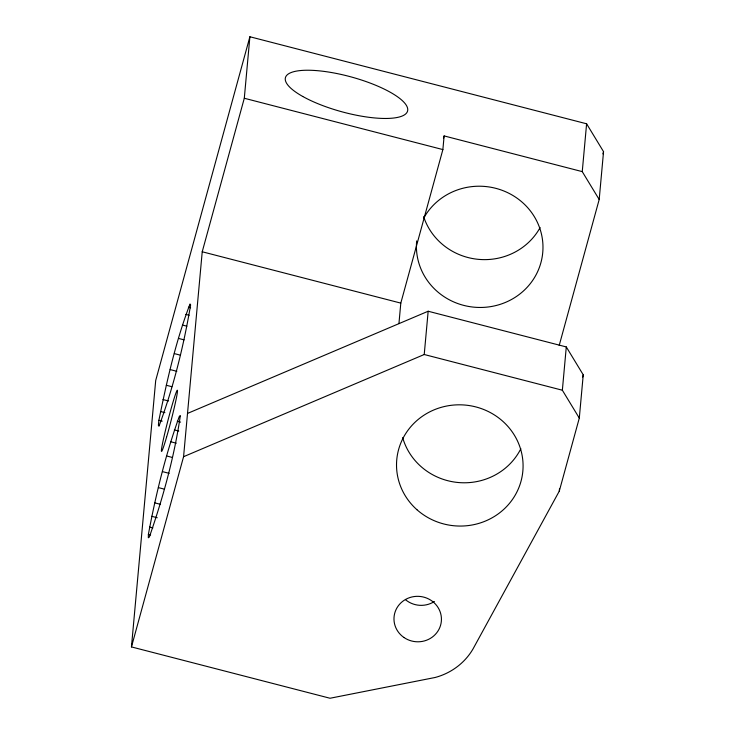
<?xml version="1.0" encoding="UTF-8"?>
<svg xmlns="http://www.w3.org/2000/svg" width="735" height="735" viewBox="0 0 735 735"><rect width="100%" height="100%" fill="white"/><g stroke="black" fill="none" stroke-linecap="round" stroke-linejoin="round"><path stroke-width="1.1" d="M148.387 534.391L148.323 537.781L149.352 537.019C163.051 497.641 174.287 456.848 180.351 415.606L179.331 416.377C165.55 454.634 155.838 494.434 148.387 534.391L150.611 534.961M187.517 413.428L428.165 311.236L566.29 346.938L583.241 374.822L579.299 418.096L559.28 491.155L473.064 648.867A63.311 60.61 5.2 0 1 435.166 677.477L330.033 698.25L131.455 646.919L155.701 380.491L249.891 36.75L586.603 123.792L603.545 151.667L599.19 199.507L559.197 345.468M131.455 646.919L183.575 456.701L202.226 251.774L244.296 98.251L249.891 36.75M398.94 323.602L400.805 303.114L442.874 149.582L444.124 135.92L582.249 171.623L599.19 199.507M183.575 456.701L424.224 354.509L428.165 311.236M579.299 418.096L562.358 390.221L566.29 346.938M582.249 171.623L586.603 123.792M559.28 491.155L559.491 488.876M158.889 420.291L158.383 425.317L158.971 426.236C173.533 387.134 183.649 346.038 190.631 304.896L190.034 303.968C175.665 341.426 166.9 381.015 158.889 420.291L162.214 421.146M443.517 138.125L444.124 135.92M602.939 153.881L603.545 151.667M582.634 377.037L583.241 374.822M244.296 98.251L442.874 149.582M202.226 251.774L400.805 303.114M424.224 354.509L562.358 390.221M188.39 307.212L190.604 307.79M185.79 314.405L189.115 315.26M182.427 325.045L186.865 326.193M178.522 338.422L184.072 339.855M174.342 353.608L179.891 355.042M170.171 369.586L176.832 371.304M166.303 385.259L171.852 386.693M162.986 399.555L168.535 400.988M160.46 411.499L164.897 412.647M177.273 421.256L180.608 422.12M174.342 429.911L178.78 431.059M170.731 441.763L176.281 443.196M166.68 455.985L172.229 457.418M162.472 471.622L169.133 473.34M158.392 487.608L163.942 489.041M154.718 502.85L160.267 504.283M151.695 516.301L157.244 517.743M149.536 527.059L152.871 527.923M540.106 227.565A63.311 60.61 5.2 0 1 478.366 259.345A63.311 60.61 5.2 0 1 423.636 216.632M423.636 218.286A63.311 60.61 5.2 0 1 528.281 208.354A63.311 60.61 5.2 0 1 498.569 304.85A63.311 60.61 5.2 0 1 416.662 240.924M520.849 448.708A63.311 60.61 5.2 0 1 458.061 482.5A63.311 60.61 5.2 0 1 402.67 437.619M434.422 601.487A23.74 22.73 5.2 0 1 405.564 599.76M166.551 437.233A31.651 1.543 -75.5 0 0 177.392 390.239A31.651 1.543 -75.5 0 0 164.346 435.111A31.651 1.543 -75.5 0 0 166.551 437.233M302.737 96.46A63.311 18.035 15.3 0 0 405.463 114.127A63.311 18.035 15.3 0 0 331.209 72.48A63.311 18.035 15.3 0 0 302.737 96.46M403.873 637.438A23.74 22.73 5.2 0 0 441.322 621.479A23.74 22.73 5.2 0 0 407.907 598.281A23.74 22.73 5.2 0 0 403.873 637.438M416.92 509.704A63.311 60.61 5.2 0 0 521.547 479.174A63.311 60.61 5.2 0 0 440.926 407.429A63.311 60.61 5.2 0 0 416.92 509.704"/></g></svg>
